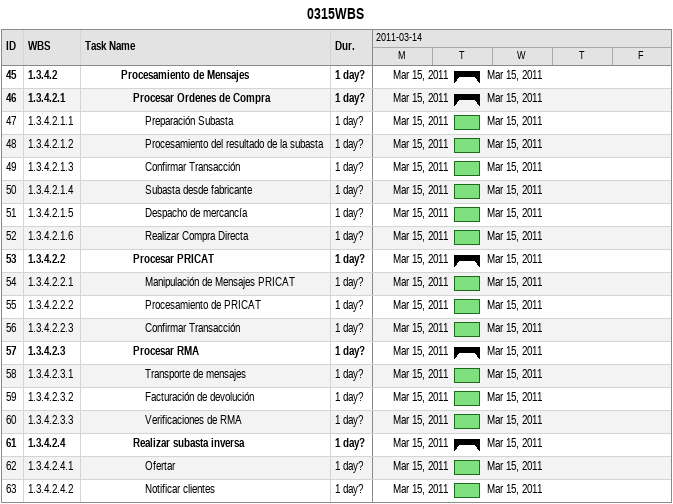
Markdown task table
0315WBS

| ID | WBS | Task | Duration | Start | Finish |
|---|---|---|---|---|---|
| 45 | 1.3.4.2 | **Procesamiento de Mensajes** | 1d? | 2011-03-15 | 2011-03-15 |
| 46 | 1.3.4.2.1 | **Procesar Ordenes de Compra** | 1d? | 2011-03-15 | 2011-03-15 |
| 47 | 1.3.4.2.1.1 | Preparación Subasta | 1d? | 2011-03-15 | 2011-03-15 |
| 48 | 1.3.4.2.1.2 | Procesamiento del resultado de la subasta | 1d? | 2011-03-15 | 2011-03-15 |
| 49 | 1.3.4.2.1.3 | Confirmar Transacción | 1d? | 2011-03-15 | 2011-03-15 |
| 50 | 1.3.4.2.1.4 | Subasta desde fabricante | 1d? | 2011-03-15 | 2011-03-15 |
| 51 | 1.3.4.2.1.5 | Despacho de mercancía | 1d? | 2011-03-15 | 2011-03-15 |
| 52 | 1.3.4.2.1.6 | Realizar Compra Directa | 1d? | 2011-03-15 | 2011-03-15 |
| 53 | 1.3.4.2.2 | **Procesar PRICAT** | 1d? | 2011-03-15 | 2011-03-15 |
| 54 | 1.3.4.2.2.1 | Manipulación de Mensajes PRICAT | 1d? | 2011-03-15 | 2011-03-15 |
| 55 | 1.3.4.2.2.2 | Procesamiento de PRICAT | 1d? | 2011-03-15 | 2011-03-15 |
| 56 | 1.3.4.2.2.3 | Confirmar Transacción | 1d? | 2011-03-15 | 2011-03-15 |
| 57 | 1.3.4.2.3 | **Procesar RMA** | 1d? | 2011-03-15 | 2011-03-15 |
| 58 | 1.3.4.2.3.1 | Transporte de mensajes | 1d? | 2011-03-15 | 2011-03-15 |
| 59 | 1.3.4.2.3.2 | Facturación de devolución | 1d? | 2011-03-15 | 2011-03-15 |
| 60 | 1.3.4.2.3.3 | Verificaciones de RMA | 1d? | 2011-03-15 | 2011-03-15 |
| 61 | 1.3.4.2.4 | **Realizar subasta inversa** | 1d? | 2011-03-15 | 2011-03-15 |
| 62 | 1.3.4.2.4.1 | Ofertar | 1d? | 2011-03-15 | 2011-03-15 |
| 63 | 1.3.4.2.4.2 | Notificar clientes | 1d? | 2011-03-15 | 2011-03-15 |
